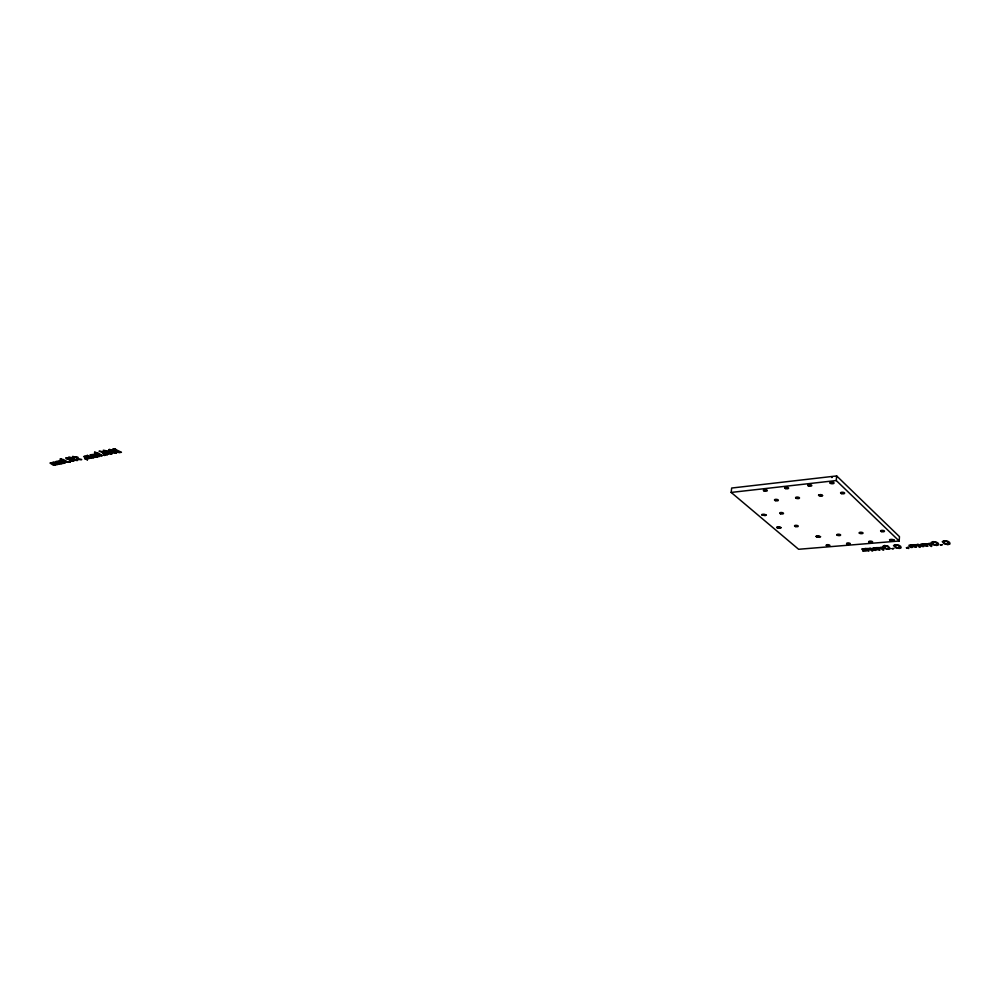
<?xml version="1.0" encoding="UTF-8"?>
<svg xmlns="http://www.w3.org/2000/svg" width="1000" height="1000" viewBox="0 0 1000 1000"><rect width="100%" height="100%" fill="white"/><g stroke="black" fill="none" stroke-linecap="round" stroke-linejoin="round"><path stroke-width="1.5" d="M899.175 541.013L899.475 536.675L836.663 475.938L731.675 488.038L731.162 492.425L798.612 549.275L899.175 541.013L836.263 480.538L731.162 492.425M836.263 480.538L836.663 475.938M59.25 464.05L56.1 461.413L61.013 460.838L65.237 463L63.525 463.338L59 461.225L63.163 463.4L61.425 463.725L56.962 461.625L61.075 463.8L57.525 464.475L53.025 462.388L57.175 464.55L55.462 464.875L50.987 462.775L55.1 464.938L53.425 465.262L50 463.05L55 462L59.375 464.125M763.6 490.588L765.35 490.387M784.837 488.2L786.625 488M807.975 485.613L809.8 485.4M830.15 483.113L832.013 482.912M774.688 500.288L776.425 500.1M795.775 498.038L797.55 497.837M818.763 495.575L822.562 495.6L820.763 494.613L818.587 495.163L820.387 496.138L822.562 495.6L820.763 494.613L818.587 495.163L820.575 495.375M840.775 493.225L842.625 493.025M762.288 515.188C774.688 515.475 753.85 513.2 765.212 515.662C767.675 513.337 758.288 514.963 763.962 515.013M779.912 513.413L781.625 513.237M777.225 527.825C789.488 528.138 768.938 525.913 780.113 528.3C782.575 526.075 773.275 527.612 778.888 527.675M794.688 526.2L796.388 526.038M816.5 536.85C829.013 537.163 808.1 534.987 819.388 537.325C821.988 535.15 812.525 536.625 818.2 536.712M837.025 535.062L838.75 534.913M859.362 533.112L861.125 532.95M880.738 531.237L882.537 531.087M826.363 545.475L828.05 545.337M846.75 543.787L848.462 543.65M868.925 541.95L870.675 541.8M890.15 540.188C902.962 540.475 881.513 538.35 893.1 540.675C896.038 538.488 886.012 539.963 891.938 540.05M87.225 455.387L93.175 457.675M93.325 457.638L90.1 454.825L95.237 454.225L99.488 456.463L97.675 456.812L93.125 454.637L97.3 456.875L95.475 457.225L90.975 455.05L95.1 457.3L91.375 458.013L86.838 455.85L91 458.088L89.2 458.425L84.7 456.262L88.825 458.5L87.062 458.837L83.65 456.55L88.012 455.812L87.225 455.4M831.663 477.512A2.05 0.812 4.4 0 1 832.175 477.488M893.675 548.55L892.087 548.675L893.675 548.55M942.175 544.725L940.512 544.862L942.175 544.725M908.15 547.4L907.038 547.8L908.825 548.475L906.312 547.75L908.15 547.4M103.888 452.725L104.838 454.05L107.475 454.787L106.225 453.275L103.888 452.725M108.025 451.925L108.975 453.25L111.613 454L110.363 452.475L108.025 451.925M865.6 548.538L861.725 549.025L863.4 550.75L862.875 551.237L865.95 551L862.95 549.087L865.562 549C865.263 551.625 870.788 550.913 868.7 550.575L866.75 548.837L869.312 548.7C875.662 555.175 871.625 546.1 869.175 548.513L865.6 548.538M109.188 449.487L108.975 450.438L113.025 452.725L116.363 453.312L116.775 452.562L112.037 449.888L109.188 449.487M876.575 547.663L872.663 548.15C872.588 551.062 877.4 550.363 875.913 550.025L873.888 548.212L876.538 548.125C876.263 550.837 881.675 549.963 879.663 549.712L877.725 547.962L880.312 547.812C886.7 554.362 882.588 545.163 880.175 547.625L876.575 547.663M913.025 544.75L908.975 545.25C908.775 548.288 913.737 547.475 912.188 547.175L910.238 545.312L912.95 545.225C912.575 548.05 918.15 547.075 916.075 546.838L914.2 545.05L916.875 544.9C923.075 551.65 919.338 542.15 916.737 544.712L913.025 544.75M924.488 543.825L920.387 544.338C920.163 547.425 925.163 546.562 923.6 546.275L921.663 544.412L924.412 544.312C924 547.163 929.613 546.163 927.525 545.938L925.662 544.138L928.363 543.987C934.5 550.788 930.913 541.2 928.238 543.787L924.488 543.825M72.15 458.2L71.975 458.675C75.725 461.675 81.6 460.125 74.2 459.837L73.362 458.638L74.237 458.2L68.525 457.287L72.8 457.875L72.15 458.2M76.1 457.425L75.925 457.912C79.688 460.925 85.575 459.363 78.15 459.075L77.325 457.875L78.125 457.4L72.475 456.525L76.762 457.113L76.1 457.425M108.287 454.25L105.862 454.787L102.537 453.038L104.588 452.562C91.4 449.888 105.438 451.25 108.287 454.25M112.438 453.462L109.987 454L106.675 452.25L108.725 451.763C95.512 449.087 109.588 450.438 112.438 453.462M114.738 449.05L121.425 452.275L119.113 452.713L112.925 448.8L115.562 449.062L114.738 449.05M67.4 462.175L65.1 462.113L64.375 460.875L67.4 462.175M73.263 461.062L70.95 460.988L70.237 459.75L73.263 461.062M101.775 455.6L99.4 455.538L98.737 454.263L101.775 455.6M84.663 458.537L87.463 459.812L84.663 458.537M70.2 462.025L68.763 461.725L70.2 462.025M884.737 545.675L883.9 546.525L886.488 548.8L888.363 549.125L889.312 548.312L887.175 546.287L884.737 545.675M895.537 544.8L894.663 545.662L897.25 547.95L899.125 548.275L900.1 547.463L897.975 545.425L895.537 544.8M103.387 454.975L104.7 455.438L103.387 454.975M933.138 541.775L932.188 542.663L934.7 545L936.612 545.325L937.663 544.487L935.612 542.413L933.138 541.775M60.688 459.125L63.2 460.538L60.688 459.125M944.425 540.862L943.45 541.763L945.938 544.113L947.862 544.438L948.938 543.587L946.9 541.5L944.425 540.862M66.537 457.987L69.05 459.4L66.537 457.987M95.013 452.438L97.525 453.9L95.013 452.438M60.287 459L60.425 460.012L63.175 460.675L64.212 462.062L68.05 462.225L63.4 459.538L60.287 459M66.137 457.85L66.275 458.875L69.025 459.55L70.05 460.938L73.925 461.1L69.262 458.4L66.137 457.85M94.612 452.312L94.688 453.375L97.5 454.062L98.475 455.487L102.45 455.65L97.8 452.863L94.612 452.312M884.55 545.538L882.75 546.375L884.837 548.612L888.6 549.263L890.35 548.612L887.925 546L884.55 545.538M895.35 544.663L893.512 545.513L895.575 547.75L899.362 548.425L901.137 547.762L900.638 546.287L898.737 545.138L895.35 544.663M932.95 541.625L931.012 542.513L933 544.788L936.85 545.462L938.725 544.788L938.3 543.288L936.413 542.112L932.95 541.625M944.237 540.725L942.262 541.6L944.225 543.9L948.1 544.587L950 543.9L949.6 542.388L947.725 541.2L944.237 540.725M116.025 453.162L111.775 451.65L109.488 449.625L114 451.262L116.025 453.162M795.375 526.538A1.887 0.7 5.5 0 0 798.263 526.225A1.887 0.7 5.5 0 0 795.525 525.337A1.887 0.7 5.5 0 0 795.375 526.538M780.562 513.75A1.913 0.725 5.7 0 0 783.525 513.45A1.913 0.725 5.7 0 0 780.8 512.525A1.913 0.725 5.7 0 0 780.562 513.75M764.275 490.95A1.975 0.775 5.7 0 0 767.312 490.6A1.975 0.775 5.7 0 0 764.463 489.625A1.975 0.775 5.7 0 0 764.275 490.95M796.438 498.387A1.975 0.762 5.2 0 0 799.513 498.062A1.975 0.762 5.2 0 0 796.712 497.088A1.975 0.762 5.2 0 0 796.438 498.387M808.65 485.975A2.025 0.8 4.9 0 0 811.812 485.613A2.025 0.8 4.9 0 0 808.962 484.613A2.025 0.8 4.9 0 0 808.65 485.975M775.35 500.637A1.95 0.75 5.6 0 0 778.363 500.312A1.95 0.75 5.6 0 0 775.575 499.35A1.95 0.75 5.6 0 0 775.35 500.637M841.45 493.6A2.037 0.787 4.4 0 0 844.65 493.225A2.037 0.787 4.4 0 0 841.775 492.25A2.037 0.787 4.4 0 0 841.45 493.6M785.5 488.562A2 0.787 5.3 0 0 788.612 488.225A2 0.787 5.3 0 0 785.763 487.225A2 0.787 5.3 0 0 785.5 488.562M830.812 483.488A2.05 0.812 4.5 0 0 834.062 483.125A2.05 0.812 4.5 0 0 831.188 482.113A2.05 0.812 4.5 0 0 830.812 483.488M859.975 533.438A1.925 0.7 4.6 0 0 863.037 533.175A1.925 0.7 4.6 0 0 860.375 532.25A1.925 0.7 4.6 0 0 859.975 533.438M869.638 542.312A1.913 0.688 4.5 0 0 872.575 541.975A1.913 0.688 4.5 0 0 869.825 541.138A1.913 0.688 4.5 0 0 869.638 542.312M881.35 531.575A1.95 0.712 4.2 0 0 884.475 531.3A1.95 0.712 4.2 0 0 881.8 530.375A1.95 0.712 4.2 0 0 881.35 531.575M837.638 535.388A1.9 0.688 4.9 0 0 840.638 535.125A1.9 0.688 4.9 0 0 837.987 534.225A1.9 0.688 4.9 0 0 837.638 535.388M826.963 545.788A1.85 0.663 5.2 0 0 829.887 545.55A1.85 0.663 5.2 0 0 827.288 544.675A1.85 0.663 5.2 0 0 826.963 545.788M847.425 544.138A1.875 0.675 4.9 0 0 850.337 543.825A1.875 0.675 4.9 0 0 847.625 542.975A1.875 0.675 4.9 0 0 847.425 544.138"/></g></svg>
